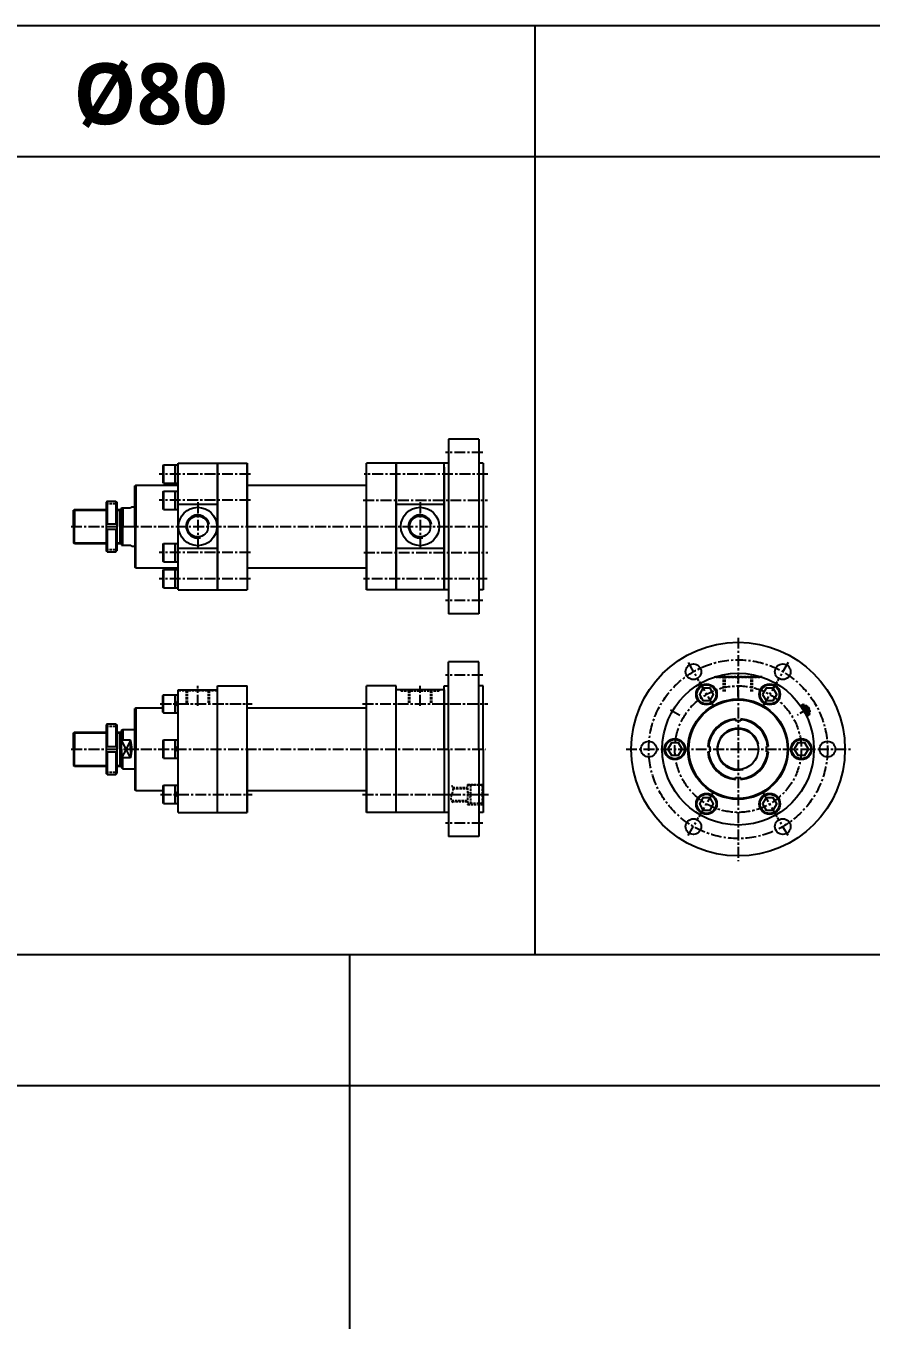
# Model space of a CAD drawing. Extents: x 0 to 8675, y 0 to 2968.
# Drawn here: x 2738 to 3708, y 1484 to 2968 of the extents above; entities that cross this region are included whole.
import ezdxf

# ---------------------------------------------------------------- set-up
doc = ezdxf.new("R2010")
doc.units = 0
doc.header["$LTSCALE"] = 5
doc.header["$MEASUREMENT"] = 0
doc.header["$PDMODE"] = 34
doc.linetypes.add('CENTERX2', pattern=[4, 2.5, -0.5, 0.5, -0.5])
doc.linetypes.add('HIDDENX2', pattern=[0.75, 0.5, -0.25])
doc.layers.get('0').update_dxf_attribs({"linetype": 'CONTINUOUS'})
doc.layers.get('Defpoints').update_dxf_attribs({"linetype": 'CONTINUOUS'})
for name, color, linetype in [('CEN', 1, 'CENTERX2'), ('HID', 2, 'HIDDENX2'), ('ML', 3, 'CONTINUOUS'), ('테두리', 7, 'CONTINUOUS')]:
    doc.layers.add(name, color=color, linetype=linetype)
doc.styles.add('문자', font='romans.shx')

msp = doc.modelspace()

# ---------------------------------------------------------------- linework, layer by layer
for p, q in [((6960.848347812947, 2967.767003144148), (-1.818989403545856e-12, 2967.767003144147)), ((3322.591392201914, 1902.661966327838), (3322.591392201912, 2967.767003144148)), ((6960.848347812951, 2817.767003144148), (-1.818989403545856e-12, 2817.767003144148)), ((8674.518919632561, 1902.661966327838), (0, 1902.661966327838)), ((3109.47592618407, 1902.661966327838), (3109.475926184068, 0)), ((8674.518919632561, 1752.661966327838), (0, 1752.661966327838))]:
    msp.add_line(p, q)
at = {"layer": 'CEN'}
for p, q in [((3262.33053541751, 2478.813973082748), (3219.648398902164, 2478.813973082748)), ((2995.825642863651, 2453.813973082748), (2891.229029249153, 2453.813973082748)), ((3268.241997616184, 2453.813973082748), (3126.253937930656, 2453.813973082748)), ((2995.825642863652, 2423.813973082748), (2891.229029249153, 2423.813973082748)), ((2935.493454729514, 2421.570053692559), (2935.493454729514, 2366.68883119349)), ((3125.26564998182, 2423.813973082748), (3267.866161280259, 2423.813973082748)), ((3190.493454729514, 2421.570053692559), (3190.493454729514, 2366.68883119349)), ((2790.193702533405, 2393.813973082748), (3268.41204079841, 2393.813973082748)), ((2995.825642863651, 2363.813973082748), (2891.229029249153, 2363.813973082748)), ((3126.006864898414, 2363.813973082748), (3268.197456143951, 2363.813973082748)), ((2995.825642863651, 2333.813973082748), (2891.229029249153, 2333.813973082748)), ((3267.579409978911, 2333.813973082748), (3125.512720923996, 2333.813973082748)), ((3262.330535417508, 2308.813973082747), (3219.648398902162, 2308.813973082747)), ((3555.280352327502, 2266.334941379197), (3555.280352327502, 2010.06226646551)), ((3498.030352327502, 2237.67826958691), (3510.030352327502, 2216.893659896083)), ((3612.530352327502, 2237.67826958691), (3600.530352327502, 2216.893659896083)), ((2935.493454729514, 2188.235564337091), (2935.493454729514, 2211.018360853591)), ((3190.493454729514, 2188.235564337091), (3190.493454729514, 2211.018360853591)), ((3262.330535417508, 2223.518360853591), (3219.648398902162, 2223.518360853591)), ((3510.442810101667, 2216.179262075253), (3527.617894553337, 2186.431143180674)), ((3555.280352327502, 2198.886657950905), (3555.280352327502, 2223.518360853591)), ((3600.117894553337, 2216.179262075252), (3582.942810101667, 2186.431143180674)), ((2892.279161769007, 2190.479885080658), (2997.741949150077, 2190.479885080658)), ((2892.792071379377, 2190.479885080658), (2997.741949150077, 2190.479885080658)), ((3124.562878695342, 2190.479885080658), (3268.11710884785, 2190.479885080658)), ((3488.424320030774, 2177.117709097058), (3476.012976935623, 2184.283401374048)), ((3637.032090007311, 2185.717748609748), (3622.832247469338, 2177.519465697999)), ((2790.283025916338, 2138.518360853591), (3265.504851304528, 2138.518360853591)), ((3426.712670870244, 2138.518360853591), (3685.015967742364, 2138.518360853591)), ((2892.792071379377, 2086.556836626525), (2997.741949150077, 2086.556836626525)), ((3124.562878695342, 2086.556836626525), (3268.917982825076, 2086.556836626525)), ((3510.442810101667, 2060.85745963193), (3527.617894553337, 2090.605578526509)), ((3600.117894553337, 2060.85745963193), (3582.942810101667, 2090.605578526509)), ((3262.330535417508, 2053.518360853591), (3219.648398902162, 2053.518360853591)), ((3498.030352327502, 2039.358452120273), (3510.030352327502, 2060.143061811099)), ((3612.530352327502, 2039.358452120273), (3600.530352327502, 2060.143061811099))]:
    msp.add_line(p, q, dxfattribs=at)
for radius in [102.5, 72.5]:
    msp.add_circle((3555.280352327502, 2138.518360853591), radius, dxfattribs=at)
at = {"layer": 'Defpoints', "color": 0, "linetype": 'ByBlock'}
for p in [(3262.993454729516, 2466.313973082748), (3262.993454729514, 2321.313973082747), (3262.993454729514, 2211.01836085359), (2847.993454729514, 2117.018360853591), (3262.993454729514, 2066.018360853591)]:
    msp.add_point(p, dxfattribs=at)
at = {"layer": 'HID'}
for p, q in [((2830.595700745636, 2420.313973082748), (2842.595700745636, 2420.313973082748)), ((2830.595700745636, 2367.313973082748), (2842.595700745636, 2367.313973082748)), ((3529.203542706691, 2221.518360853591), (3581.357161948314, 2221.518360853591)), ((3582.780352327502, 2221.518360853591), (3529.203542706691, 2221.518360853591)), ((3530.280352327502, 2220.518360853591), (3530.280352327502, 2221.518360853591)), ((3580.280352327502, 2220.518360853591), (3530.280352327502, 2220.518360853591)), ((3538.680352327503, 2204.518360853591), (3538.680352327503, 2220.518360853591)), ((3540.280352327502, 2204.518360853591), (3540.280352327502, 2220.518360853591)), ((3570.280352327502, 2204.518360853591), (3570.280352327502, 2220.518360853591)), ((3571.880352327502, 2204.518360853591), (3571.880352327502, 2220.518360853591)), ((3580.280352327502, 2220.518360853591), (3580.280352327502, 2221.518360853591)), ((2913.493454729514, 2206.518360853591), (2913.493454729514, 2205.518360853591)), ((2957.493454729514, 2205.518360853591), (2913.493454729514, 2205.518360853591)), ((2922.243454729514, 2205.518360853591), (2922.243454729514, 2191.518360853591)), ((2923.493454729514, 2205.518360853591), (2923.493454729514, 2191.518360853591)), ((2947.493454729514, 2205.518360853591), (2947.493454729514, 2191.518360853591)), ((2948.743454729514, 2205.518360853591), (2948.743454729514, 2191.518360853591)), ((2957.493454729514, 2206.518360853591), (2957.493454729514, 2205.518360853591)), ((2957.493454729514, 2206.518360853591), (2957.493454729514, 2205.518360853591)), ((3168.493454729514, 2206.518360853591), (3168.493454729514, 2205.518360853591)), ((3168.493454729514, 2206.518360853591), (3168.493454729514, 2205.518360853591)), ((3168.493454729514, 2205.518360853591), (3212.493454729514, 2205.518360853591)), ((3177.243454729514, 2205.518360853591), (3177.243454729514, 2191.518360853591)), ((3178.493454729514, 2205.518360853591), (3178.493454729514, 2191.518360853591)), ((3202.493454729514, 2205.518360853591), (3202.493454729514, 2191.518360853591)), ((3203.743454729514, 2205.518360853591), (3203.743454729514, 2191.518360853591)), ((3212.493454729514, 2206.518360853591), (3212.493454729514, 2205.518360853591)), ((3212.493454729514, 2206.518360853591), (3212.493454729514, 2205.518360853591)), ((2830.595700745636, 2165.018360853591), (2842.595700745636, 2165.018360853591)), ((2830.595700745636, 2112.018360853591), (2842.595700745636, 2112.018360853591)), ((3228.055931167404, 2094.556836626525), (3244.993454729514, 2094.556836626525)), ((3228.304810851379, 2093.556836626525), (3244.993454729514, 2093.556836626525)), ((3244.993454729514, 2098.056836626525), (3244.993454729514, 2075.056836626525)), ((3244.993454729514, 2098.056836626525), (3262.993454729514, 2098.056836626525)), ((3261.693454729515, 2097.056836626525), (3244.993454729514, 2097.056836626525)), ((3248.493454729514, 2097.056836626525), (3248.493454729514, 2076.056836626525)), ((3261.693454729515, 2097.056836626525), (3261.693454729515, 2076.056836626525)), ((3262.493454729514, 2096.256836626525), (3261.693454729515, 2097.056836626525)), ((3262.493454729514, 2096.256836626525), (3262.493454729514, 2076.856836626525)), ((3226.87186288179, 2079.556836626525), (3244.993454729514, 2079.556836626525)), ((3227.385753134002, 2078.556836626525), (3244.993454729514, 2078.556836626525)), ((3244.993454729514, 2090.168046794099), (3248.493454729514, 2085.785565945731)), ((3244.993454729514, 2087.531848930991), (3248.493454729514, 2083.149368082623)), ((3261.693454729515, 2076.056836626525), (3244.993454729514, 2076.056836626525)), ((3244.993454729514, 2075.056836626525), (3262.993454729514, 2075.056836626525)), ((3261.693454729515, 2076.056836626525), (3262.493454729514, 2076.856836626525))]:
    msp.add_line(p, q, dxfattribs=at)
msp.add_spline([(3228.397988122482, 2076.856023395334), (3226.13895765937, 2082.06610850506), (3228.484874839194, 2091.70477002774), (3227.355357190494, 2096.654351195032)], degree=3, dxfattribs=at)
at = {"layer": 'ML'}
for p, q in [((3222.993454729514, 2493.813973082749), (3222.993454729514, 2293.813973082747)), ((3257.993454729516, 2493.813973082748), (3222.993454729516, 2493.813973082748)), ((3257.993454729512, 2493.813973082748), (3257.993454729514, 2293.813973082747)), ((2895.493454729514, 2463.513973082748), (2896.293454729514, 2464.313973082748)), ((2895.493454729514, 2463.513973082748), (2895.493454729514, 2444.113973082748)), ((2896.293454729514, 2464.313973082748), (2896.293454729514, 2443.313973082748)), ((2896.293454729514, 2464.313973082748), (2912.993454729514, 2464.313973082748)), ((2909.493454729514, 2464.313973082748), (2909.493454729514, 2443.313973082748)), ((2909.493454729514, 2443.313973082748), (2909.493454729514, 2464.313973082748)), ((2912.993454729514, 2393.813973082748), (2912.993454729514, 2466.313973082748)), ((2912.993454729514, 2393.813973082748), (2912.993454729514, 2466.313973082748)), ((2912.993454729514, 2466.313973082748), (2991.993454729514, 2466.313973082748)), ((2912.993454729514, 2321.313973082748), (2912.993454729514, 2466.313973082748)), ((2912.993454729514, 2323.313973082748), (2912.993454729514, 2464.313973082748)), ((2957.993454729514, 2321.313973082748), (2957.993454729514, 2466.313973082748)), ((2957.993454729514, 2466.313973082748), (2957.993454729514, 2321.313973082747)), ((2991.993454729514, 2393.813973082748), (2991.993454729514, 2466.313973082748)), ((2991.993454729514, 2466.313973082748), (2991.993454729514, 2321.313973082748)), ((3128.993454729514, 2393.813973082748), (3128.993454729514, 2466.313973082748)), ((3217.993454729514, 2466.313973082748), (3128.993454729514, 2466.313973082748)), ((3128.993454729514, 2393.813973082748), (3128.993454729514, 2466.313973082748)), ((3128.993454729514, 2321.313973082748), (3128.993454729514, 2466.313973082748)), ((3162.993454729514, 2321.313973082748), (3162.993454729514, 2466.313973082748)), ((3162.993454729514, 2321.313973082747), (3162.993454729514, 2466.313973082748)), ((3162.993454729514, 2466.313973082748), (3162.993454729514, 2321.313973082748)), ((3162.993454729514, 2321.313973082748), (3162.993454729514, 2466.313973082748)), ((3217.993454729514, 2321.313973082748), (3217.993454729514, 2466.313973082748)), ((3222.993454729516, 2466.313973082748), (3217.993454729514, 2466.313973082748)), ((3262.993454729516, 2466.313973082748), (3257.993454729516, 2466.313973082748)), ((3262.993454729514, 2466.313973082748), (3262.993454729514, 2321.313973082747)), ((3217.993454729514, 2461.813973082748), (3217.993454729514, 2321.313973082748)), ((2864.493454729514, 2441.313973082748), (2863.493454729514, 2440.313973082748)), ((2863.493454729514, 2393.813973082748), (2863.493454729514, 2440.313973082748)), ((2864.493454729514, 2441.313973082748), (2864.493454729514, 2393.813973082748)), ((2864.493454729514, 2441.313973082748), (2912.993454729514, 2441.313973082748)), ((2896.293454729514, 2443.313973082748), (2895.493454729514, 2444.113973082748)), ((2895.493454729514, 2433.513973082748), (2896.293454729514, 2434.313973082748)), ((2896.293454729514, 2443.313973082748), (2912.993454729514, 2443.313973082748)), ((2896.293454729514, 2434.313973082748), (2896.293454729514, 2413.313973082748)), ((2896.293454729514, 2434.313973082748), (2912.993454729514, 2434.313973082748)), ((2909.493454729514, 2434.313973082748), (2909.493454729514, 2413.313973082748)), ((2909.493454729514, 2413.313973082748), (2909.493454729514, 2434.313973082748)), ((2991.993454729514, 2441.313973082748), (3128.993454729514, 2441.313973082748)), ((2831.595700745636, 2422.813973082748), (2830.595700745636, 2421.813973082748)), ((2830.595700745636, 2421.813973082748), (2830.595700745636, 2365.813973082748)), ((2831.595700745636, 2422.813973082748), (2831.595700745636, 2396.813973082748)), ((2831.595700745636, 2422.813973082748), (2841.595700745636, 2422.813973082748)), ((2841.595700745636, 2422.813973082748), (2841.595700745636, 2396.813973082748)), ((2841.595700745636, 2422.813973082748), (2842.595700745636, 2421.813973082748)), ((2842.595700745636, 2421.813973082748), (2842.595700745636, 2365.813973082748)), ((2895.493454729514, 2433.513973082748), (2895.493454729514, 2414.113973082748)), ((2957.993454729514, 2418.958555004108), (2912.993454729514, 2418.958555004108)), ((3217.993454729514, 2418.958555004108), (3162.993454729514, 2418.958555004108)), ((2793.974797955359, 2413.313973082748), (2792.993454729514, 2412.563973082748)), ((2792.993454729514, 2393.813973082748), (2792.993454729514, 2412.563973082748)), ((2793.974797955359, 2413.313973082748), (2830.595700745636, 2413.313973082748)), ((2793.974797955359, 2413.313973082748), (2793.974797955359, 2393.813973082748)), ((2795.086395802071, 2413.313973082748), (2811.78639580207, 2413.313973082748)), ((2842.595700745636, 2413.313973082748), (2847.993454729514, 2413.313973082748)), ((2845.993454729514, 2393.813973082748), (2845.993454729514, 2413.313973082748)), ((2847.993454729514, 2393.813973082748), (2847.993454729514, 2415.313973082748)), ((2847.993454729514, 2415.313973082748), (2858.468857202413, 2415.313973082748)), ((2849.493454729514, 2415.313973082748), (2849.493454729514, 2393.813973082748)), ((2859.993454729514, 2416.313973082748), (2858.468857202413, 2415.313973082748)), ((2859.993454729514, 2416.313973082748), (2863.493454729514, 2416.313973082748)), ((2896.293454729514, 2413.313973082748), (2895.493454729514, 2414.113973082748)), ((2896.293454729514, 2413.313973082748), (2912.993454729514, 2413.313973082748)), ((2792.993454729514, 2393.813973082748), (2792.993454729514, 2375.063973082748)), ((2793.974797955359, 2374.313973082748), (2793.974797955359, 2393.813973082748)), ((2830.595700745636, 2396.813973082748), (2842.595700745636, 2396.813973082748)), ((2830.595700745636, 2390.813973082748), (2842.595700745636, 2390.813973082748)), ((2831.595700745636, 2390.813973082748), (2831.595700745636, 2364.813973082748)), ((2841.595700745636, 2390.813973082748), (2841.595700745636, 2364.813973082748)), ((2845.993454729514, 2393.813973082748), (2845.993454729514, 2374.313973082748)), ((2847.993454729514, 2393.813973082748), (2847.993454729514, 2372.313973082748)), ((2849.493454729514, 2372.313973082748), (2849.493454729514, 2393.813973082748)), ((2863.493454729514, 2393.813973082748), (2863.493454729514, 2347.313973082748)), ((2864.493454729514, 2346.313973082748), (2864.493454729514, 2393.813973082748)), ((2991.993454729514, 2393.813973082748), (2991.993454729514, 2321.313973082748)), ((2991.993454729514, 2393.813973082748), (2991.993454729514, 2321.313973082748)), ((3128.993454729514, 2393.813973082748), (3128.993454729514, 2321.313973082747)), ((3128.993454729514, 2393.813973082748), (3128.993454729514, 2321.313973082747)), ((3128.993454729514, 2393.813973082748), (3128.993454729514, 2321.313973082747)), ((3217.993454729514, 2393.813973082747), (3217.993454729514, 2321.313973082747)), ((3217.993454729514, 2393.813973082747), (3217.993454729514, 2321.313973082747)), ((3217.993454729514, 2393.813973082747), (3217.993454729514, 2321.313973082747)), ((3217.993454729514, 2393.813973082747), (3217.993454729514, 2321.313973082747)), ((3217.993454729514, 2393.813973082748), (3217.993454729514, 2321.313973082748)), ((2793.974797955359, 2374.313973082748), (2792.993454729514, 2375.063973082748)), ((2793.974797955359, 2374.313973082748), (2830.595700745636, 2374.313973082748)), ((2795.086395802071, 2374.313973082748), (2811.78639580207, 2374.313973082748)), ((2842.595700745636, 2374.313973082748), (2847.993454729514, 2374.313973082748)), ((2895.493454729514, 2373.513973082748), (2896.293454729514, 2374.313973082748)), ((2896.293454729514, 2374.313973082748), (2896.293454729514, 2353.313973082748)), ((2896.293454729514, 2374.313973082748), (2912.993454729514, 2374.313973082748)), ((2909.493454729514, 2374.313973082748), (2909.493454729514, 2353.313973082748)), ((2909.493454729514, 2353.313973082748), (2909.493454729514, 2374.313973082748)), ((2831.595700745636, 2364.813973082748), (2830.595700745636, 2365.813973082748)), ((2831.595700745636, 2364.813973082748), (2841.595700745636, 2364.813973082748)), ((2841.595700745636, 2364.813973082748), (2842.595700745636, 2365.813973082748)), ((2847.993454729514, 2372.313973082748), (2858.468857202413, 2372.313973082748)), ((2859.993454729514, 2371.313973082748), (2858.468857202413, 2372.313973082748)), ((2859.993454729514, 2371.313973082748), (2863.493454729514, 2371.313973082748)), ((2895.493454729514, 2373.513973082748), (2895.493454729514, 2354.113973082748)), ((2957.993454729514, 2368.669391161388), (2912.993454729514, 2368.669391161388)), ((3217.993454729514, 2368.669391161388), (3162.993454729514, 2368.669391161388)), ((2864.493454729514, 2346.313973082748), (2863.493454729514, 2347.313973082748)), ((2864.493454729514, 2346.313973082748), (2912.993454729514, 2346.313973082748)), ((2896.293454729514, 2353.313973082748), (2895.493454729514, 2354.113973082748)), ((2896.293454729514, 2353.313973082748), (2912.993454729514, 2353.313973082748)), ((2991.993454729514, 2346.313973082748), (3128.993454729514, 2346.313973082748)), ((2895.493454729514, 2343.513973082748), (2896.293454729514, 2344.313973082748)), ((2895.493454729514, 2343.513973082748), (2895.493454729514, 2324.113973082748)), ((2896.293454729514, 2344.313973082748), (2896.293454729514, 2323.313973082748)), ((2896.293454729514, 2344.313973082748), (2912.993454729514, 2344.313973082748)), ((2909.493454729514, 2323.313973082748), (2909.493454729514, 2344.313973082748)), ((2909.493454729514, 2344.313973082748), (2909.493454729514, 2323.313973082748)), ((2896.293454729514, 2323.313973082748), (2895.493454729514, 2324.113973082748)), ((2896.293454729514, 2323.313973082748), (2912.993454729514, 2323.313973082748)), ((2912.993454729514, 2321.313973082748), (2991.993454729514, 2321.313973082748)), ((3217.993454729514, 2321.313973082748), (3128.993454729514, 2321.313973082748)), ((3222.993454729514, 2321.313973082747), (3217.993454729514, 2321.313973082747)), ((3262.993454729514, 2321.313973082747), (3257.993454729514, 2321.313973082747)), ((3257.993454729514, 2293.813973082747), (3222.993454729514, 2293.813973082747)), ((3257.993454729514, 2238.518360853591), (3222.993454729514, 2238.518360853591)), ((3222.993454729514, 2138.518360853591), (3222.993454729514, 2238.518360853591)), ((3257.993454729514, 2138.518360853591), (3257.993454729514, 2238.518360853591)), ((2957.993454729514, 2211.018360853591), (2991.993454729514, 2211.018360853591)), ((2957.993454729514, 2066.018360853591), (2957.993454729514, 2211.018360853591)), ((2991.993454729514, 2138.518360853591), (2991.993454729514, 2211.018360853591)), ((2991.993454729514, 2066.018360853591), (2991.993454729514, 2211.018360853591)), ((3128.993454729514, 2138.518360853591), (3128.993454729514, 2211.018360853591)), ((3162.993454729514, 2211.018360853591), (3128.993454729514, 2211.018360853591)), ((3128.993454729514, 2066.018360853591), (3128.993454729514, 2211.018360853591)), ((3162.993454729514, 2066.018360853591), (3162.993454729514, 2211.018360853591)), ((3162.993454729514, 2066.018360853591), (3162.993454729514, 2211.018360853591)), ((3217.993454729514, 2138.518360853591), (3217.993454729514, 2211.018360853591)), ((3217.993454729514, 2138.518360853591), (3217.993454729514, 2211.018360853591)), ((3217.993454729514, 2211.018360853591), (3222.993454729514, 2211.018360853591)), ((3262.993454729514, 2211.01836085359), (3257.993454729514, 2211.01836085359)), ((3262.993454729514, 2138.518360853591), (3262.993454729514, 2211.018360853591)), ((3527.780352327503, 2221.518360853591), (3582.780352327503, 2221.518360853591)), ((2896.293454729514, 2200.979885080658), (2895.493454729514, 2200.179885080658)), ((2895.493454729514, 2180.779885080658), (2895.493454729514, 2200.179885080658)), ((2896.293454729514, 2179.979885080658), (2896.293454729514, 2200.979885080658)), ((2896.293454729514, 2200.979885080658), (2912.993454729514, 2200.979885080658)), ((2909.493454729514, 2200.979885080658), (2909.493454729514, 2179.979885080658)), ((2909.493454729514, 2179.979885080658), (2909.493454729514, 2200.979885080658)), ((2912.993454729514, 2138.518360853591), (2912.993454729514, 2206.518360853591)), ((2912.993454729514, 2206.518360853591), (2957.993454729514, 2206.518360853591)), ((2912.993454729514, 2138.518360853591), (2912.993454729514, 2206.518360853591)), ((2912.993454729514, 2066.018360853591), (2912.993454729514, 2206.518360853591)), ((3217.993454729514, 2206.518360853591), (3162.993454729514, 2206.518360853591)), ((3217.993454729514, 2138.518360853591), (3217.993454729514, 2206.518360853591)), ((3217.993454729514, 2206.518360853591), (3217.993454729514, 2066.018360853591)), ((2864.493454729514, 2186.018360853591), (2863.493454729514, 2185.018360853591)), ((2863.493454729514, 2138.518360853591), (2863.493454729514, 2185.018360853591)), ((2864.493454729514, 2186.018360853591), (2895.493454729514, 2186.018360853591)), ((2864.493454729514, 2186.018360853591), (2864.493454729514, 2138.518360853591)), ((2912.993454729514, 2194.091095248231), (2909.493454729514, 2189.708614399864)), ((2912.993454729514, 2191.454897385123), (2909.493454729514, 2187.072416536756)), ((2991.993454729514, 2186.018360853591), (3128.993454729514, 2186.018360853591)), ((3629.789642931313, 2189.562584941865), (3626.908227888418, 2187.898999191202)), ((3629.722638668101, 2189.580538680083), (3627.124562456749, 2188.080538680083)), ((3631.088664071885, 2189.214513276298), (3629.722638668101, 2189.580538680083)), ((3633.675051512862, 2184.734758820468), (3630.210949897724, 2182.734758820468)), ((3634.50227663091, 2183.301962886714), (3631.038175015772, 2181.301962886714)), ((3631.088664071887, 2189.214513276298), (3637.088664071887, 2178.822208430885)), ((3633.387702177562, 2188.232462468729), (3632.088664071887, 2187.482462468729)), ((3637.387702177562, 2181.304259238454), (3633.387702177562, 2188.232462468729)), ((3634.070714879455, 2188.049449766837), (3633.387702177562, 2188.232462468729)), ((3634.070714879455, 2188.049449766837), (3637.570714879455, 2181.987271940346)), ((3637.570714879455, 2181.987271940346), (3637.387702177562, 2181.304259238454)), ((2831.595700745636, 2167.518360853591), (2830.595700745636, 2166.518360853591)), ((2830.595700745636, 2166.518360853591), (2830.595700745636, 2110.518360853592)), ((2831.595700745636, 2167.518360853591), (2841.595700745636, 2167.518360853591)), ((2831.595700745636, 2167.518360853591), (2831.595700745636, 2141.518360853591)), ((2841.595700745636, 2167.518360853591), (2842.595700745636, 2166.518360853591)), ((2841.595700745636, 2167.518360853591), (2841.595700745636, 2141.518360853591)), ((2842.595700745636, 2166.518360853591), (2842.595700745636, 2110.518360853592)), ((2895.493454729514, 2180.779885080658), (2896.293454729514, 2179.979885080658)), ((2896.293454729514, 2179.979885080658), (2912.993454729514, 2179.979885080658)), ((3552.280352327502, 2173.389552401917), (3552.280352327502, 2171.018360853591)), ((3558.280352327502, 2171.018360853591), (3552.280352327502, 2171.018360853591)), ((3558.280352327503, 2173.389552401917), (3558.280352327503, 2171.018360853591)), ((3636.722638668101, 2177.4561830271), (3633.880285749578, 2175.815149804458)), ((3636.740592406319, 2177.523187290312), (3634.100037194252, 2175.998662027815)), ((3637.387702177562, 2181.304259238454), (3636.088664071887, 2180.554259238454)), ((3637.088664071887, 2178.822208430885), (3636.722638668101, 2177.4561830271)), ((2793.974797955359, 2158.018360853591), (2792.993454729514, 2157.268360853591)), ((2792.993454729514, 2138.518360853591), (2792.993454729514, 2157.268360853591)), ((2793.974797955359, 2158.018360853591), (2830.595700745636, 2158.018360853591)), ((2793.974797955359, 2158.018360853591), (2793.974797955359, 2138.518360853591)), ((2842.595700745636, 2158.018360853591), (2847.993454729514, 2158.018360853591)), ((2845.993454729514, 2138.518360853591), (2845.993454729514, 2158.018360853591)), ((2847.993454729514, 2160.018360853591), (2849.493454729514, 2161.018360853591)), ((2847.993454729514, 2138.518360853591), (2847.993454729514, 2160.018360853591)), ((2849.493454729514, 2161.018360853591), (2863.493454729514, 2161.018360853591)), ((2849.493454729514, 2161.018360853591), (2849.493454729514, 2148.635190422671)), ((2792.993454729514, 2138.518360853591), (2792.993454729514, 2119.768360853591)), ((2793.974797955359, 2119.018360853591), (2793.974797955359, 2138.518360853591)), ((2830.595700745636, 2141.518360853591), (2842.595700745636, 2141.518360853591)), ((2845.993454729514, 2138.518360853591), (2845.993454729514, 2119.018360853591)), ((2858.468857202413, 2148.635190422671), (2847.993454729514, 2148.635190422671)), ((2847.993454729514, 2138.518360853591), (2847.993454729514, 2117.018360853591)), ((2858.468857202413, 2138.518360853591), (2858.468857202413, 2148.635190422671)), ((2858.468857202413, 2138.518360853591), (2858.468857202413, 2128.401531284512)), ((2863.493454729514, 2138.518360853591), (2863.493454729514, 2092.018360853591)), ((2864.493454729514, 2091.018360853591), (2864.493454729514, 2138.518360853591)), ((2895.493454729514, 2148.218360853591), (2896.293454729514, 2149.018360853591)), ((2895.493454729514, 2148.218360853591), (2895.493454729514, 2128.818360853591)), ((2896.293454729514, 2149.018360853591), (2896.293454729514, 2128.018360853591)), ((2896.293454729514, 2149.018360853591), (2912.993454729514, 2149.018360853591)), ((2909.493454729514, 2128.018360853591), (2909.493454729514, 2149.018360853591)), ((2909.493454729514, 2149.018360853591), (2909.493454729514, 2128.018360853591)), ((2912.993454729514, 2142.129571021165), (2909.493454729514, 2137.747090172797)), ((2912.993454729514, 2139.493373158057), (2909.493454729514, 2135.110892309689)), ((2991.993454729514, 2138.518360853591), (2991.993454729514, 2066.018360853591)), ((3128.993454729514, 2138.518360853591), (3128.993454729514, 2066.018360853591)), ((3217.993454729514, 2138.518360853591), (3217.993454729514, 2066.01836085359)), ((3217.993454729514, 2138.518360853591), (3217.993454729514, 2066.01836085359)), ((3217.993454729514, 2138.518360853591), (3217.993454729514, 2066.01836085359)), ((3217.993454729514, 2138.518360853591), (3217.993454729514, 2066.018360853591)), ((3217.993454729514, 2138.518360853591), (3217.993454729514, 2066.018360853591)), ((3222.993454729514, 2138.518360853591), (3222.993454729514, 2038.518360853591)), ((3257.993454729514, 2138.518360853591), (3257.993454729514, 2038.518360853591)), ((3262.993454729514, 2138.518360853591), (3262.993454729514, 2066.018360853591)), ((3520.409160779176, 2141.518360853591), (3522.780352327502, 2141.518360853591)), ((3522.780352327502, 2141.518360853591), (3522.780352327502, 2135.518360853591)), ((3590.151543875827, 2141.518360853591), (3587.780352327503, 2141.518360853591)), ((3587.780352327502, 2135.518360853591), (3587.780352327502, 2141.518360853591)), ((2830.595700745636, 2135.518360853591), (2842.595700745636, 2135.518360853591)), ((2831.595700745636, 2135.518360853591), (2831.595700745636, 2109.518360853591)), ((2841.595700745636, 2135.518360853591), (2841.595700745636, 2109.518360853592)), ((2858.468857202413, 2128.401531284512), (2847.993454729514, 2128.401531284512)), ((2849.493454729514, 2116.018360853591), (2849.493454729514, 2128.401531284512)), ((2896.293454729514, 2128.018360853591), (2895.493454729514, 2128.818360853591)), ((2896.293454729514, 2128.018360853591), (2912.993454729514, 2128.018360853591)), ((3520.409160779176, 2135.518360853591), (3522.780352327502, 2135.518360853591)), ((3590.151543875827, 2135.518360853591), (3587.780352327502, 2135.518360853591)), ((2793.974797955359, 2119.018360853591), (2792.993454729514, 2119.768360853591)), ((2793.974797955359, 2119.018360853591), (2830.595700745636, 2119.018360853591)), ((2831.595700745636, 2109.518360853591), (2830.595700745636, 2110.518360853591)), ((2831.595700745636, 2109.518360853591), (2841.595700745636, 2109.518360853591)), ((2841.595700745636, 2109.518360853592), (2842.595700745636, 2110.518360853592)), ((2842.595700745636, 2119.018360853591), (2847.993454729514, 2119.018360853591)), ((2847.993454729514, 2117.018360853591), (2849.493454729514, 2116.018360853591)), ((2849.493454729514, 2116.018360853591), (2863.493454729514, 2116.018360853591)), ((2895.493454729514, 2096.256836626525), (2896.293454729514, 2097.056836626525)), ((2895.493454729514, 2096.256836626525), (2895.493454729514, 2076.856836626524)), ((2896.293454729514, 2097.056836626525), (2896.293454729514, 2076.056836626525)), ((2896.293454729514, 2097.056836626525), (2912.993454729514, 2097.056836626525)), ((2909.493454729514, 2097.056836626525), (2909.493454729514, 2076.056836626525)), ((2909.493454729514, 2076.056836626525), (2909.493454729514, 2097.056836626525)), ((3262.993454729514, 2098.056836626525), (3262.993454729514, 2075.056836626525)), ((3552.280352327502, 2103.647169305266), (3552.280352327502, 2106.018360853591)), ((3552.280352327502, 2106.018360853591), (3558.280352327502, 2106.018360853591)), ((3558.280352327502, 2103.647169305266), (3558.280352327502, 2106.018360853591)), ((2864.493454729514, 2091.018360853591), (2863.493454729514, 2092.018360853591)), ((2864.493454729514, 2091.018360853591), (2895.493454729514, 2091.018360853591)), ((2912.993454729514, 2090.168046794099), (2909.493454729514, 2085.785565945731)), ((2912.993454729514, 2087.531848930991), (2909.493454729514, 2083.149368082623)), ((2991.993454729514, 2091.018360853591), (3128.993454729514, 2091.018360853591)), ((2896.293454729514, 2076.056836626525), (2895.493454729514, 2076.856836626524)), ((2896.293454729514, 2076.056836626525), (2912.993454729514, 2076.056836626525)), ((2912.993454729514, 2066.018360853591), (2991.993454729514, 2066.018360853591)), ((3217.993454729514, 2066.018360853591), (3128.993454729514, 2066.018360853591)), ((3222.993454729514, 2066.018360853591), (3217.993454729514, 2066.018360853591)), ((3262.993454729514, 2066.018360853591), (3257.993454729514, 2066.018360853591)), ((3257.993454729514, 2038.518360853591), (3222.993454729514, 2038.518360853591))]:
    msp.add_line(p, q, dxfattribs=at)
for points in [[(3514.955352327503, 2208.363309668806), (3510.880352327502, 2201.305202627963), (3514.955352327503, 2194.24709558712), (3523.105352327502, 2194.24709558712), (3527.180352327503, 2201.305202627963), (3523.105352327502, 2208.363309668806)], [(3595.605352327502, 2208.363309668806), (3587.455352327503, 2208.363309668806), (3583.380352327502, 2201.305202627963), (3587.455352327503, 2194.24709558712), (3595.605352327502, 2194.24709558712), (3599.680352327503, 2201.305202627963)], [(3474.630352327502, 2138.518360853591), (3478.705352327503, 2131.460253812748), (3486.855352327502, 2131.460253812748), (3490.930352327503, 2138.518360853591), (3486.855352327502, 2145.576467894435), (3478.705352327503, 2145.576467894435)], [(3635.930352327503, 2138.518360853591), (3631.855352327502, 2145.576467894435), (3623.705352327503, 2145.576467894435), (3619.630352327502, 2138.518360853591), (3623.705352327503, 2131.460253812748), (3631.855352327502, 2131.460253812748)], [(3514.955352327503, 2068.673412038376), (3523.105352327502, 2068.673412038376), (3527.180352327503, 2075.73151907922), (3523.105352327502, 2082.789626120063), (3514.955352327503, 2082.789626120063), (3510.880352327502, 2075.73151907922)], [(3595.605352327502, 2068.673412038376), (3599.680352327503, 2075.73151907922), (3595.605352327502, 2082.789626120063), (3587.455352327503, 2082.789626120063), (3583.380352327502, 2075.73151907922), (3587.455352327503, 2068.673412038376)]]:
    msp.add_lwpolyline(points, close=True, dxfattribs=at)
for centre, radius in [((2935.493454729514, 2393.813973082748), 22), ((2935.493454729514, 2393.813973082748), 12), ((3190.493454729514, 2393.813973082748), 22), ((3190.493454729514, 2393.813973082748), 12), ((3555.280352327502, 2138.518360853591), 122.5000000000001), ((3504.030352327502, 2227.285964741496), 9), ((3606.530352327502, 2227.285964741496), 9), ((3555.280352327502, 2138.518360853591), 87), ((3519.030352327503, 2201.305202627963), 12), ((3519.030352327503, 2201.305202627963), 11), ((3591.530352327502, 2201.305202627963), 12), ((3591.530352327502, 2201.305202627963), 11), ((3555.280352327502, 2138.518360853591), 57.5), ((3555.280352327502, 2138.518360853591), 56.5), ((3555.280352327502, 2138.518360853591), 23.25), ((3452.780352327502, 2138.518360853591), 9), ((3482.780352327502, 2138.518360853591), 12), ((3482.780352327502, 2138.518360853591), 11), ((3627.780352327502, 2138.518360853591), 12), ((3627.780352327502, 2138.518360853591), 11), ((3657.780352327502, 2138.518360853591), 9), ((3519.030352327502, 2075.73151907922), 12), ((3519.030352327502, 2075.73151907922), 11), ((3591.530352327502, 2075.73151907922), 12), ((3591.530352327502, 2075.73151907922), 11), ((3504.030352327502, 2049.750756965686), 9), ((3606.530352327502, 2049.750756965686), 9)]:
    msp.add_circle(centre, radius, dxfattribs=at)
for centre, radius, start, end in [((3555.280352327502, 2138.518360853591), 35, 94.91710033556214, 175.0828996644661), ((3555.280352327502, 2138.518360853591), 34, 95.0620929642544, 174.9379070357242), ((3555.280352327502, 2138.518360853591), 35, 4.917100335533949, 85.08289966443785), ((3555.280352327502, 2138.518360853591), 34, 5.062092964275759, 84.93790703574561), ((2825.664841345082, 2138.518360853591), 34.32861338443249, 0, 17.13987590884739), ((2825.664841345082, 2138.518360853591), 34.32861338443249, 342.8601240911526, 0), ((3555.280352327502, 2138.518360853591), 35, 184.9171003355339, 265.0828996644378), ((3555.280352327502, 2138.518360853591), 34, 185.0620929642757, 264.9379070357456), ((3555.280352327502, 2138.518360853591), 34, 275.0620929642544, 354.9379070357243), ((3555.280352327502, 2138.518360853591), 35, 274.9171003355622, 355.0828996644661)]:
    msp.add_arc(centre, radius, start, end, dxfattribs=at)
at = {"layer": '테두리'}
for p, q in [((2792.993454729514, 2412.563973082748), (2830.595700745636, 2412.563973082748)), ((2842.595700745636, 2412.563973082748), (2845.993454729514, 2412.563973082748)), ((2845.993454729514, 2412.563973082748), (2847.275501973194, 2413.313973082748)), ((2792.993454729514, 2375.063973082748), (2830.595700745636, 2375.063973082748)), ((2842.595700745636, 2375.063973082748), (2845.993454729514, 2375.063973082748)), ((2845.993454729514, 2375.063973082748), (2847.275501973194, 2374.313973082748)), ((3633.675051512862, 2184.734758820468), (3627.149087719246, 2188.038059679367)), ((3630.551534165981, 2189.358436800816), (3630.210949897724, 2182.734758820468)), ((3634.070714879455, 2188.049449766837), (3632.338664071887, 2187.049449766837)), ((3634.50227663091, 2183.301962886714), (3634.100037194252, 2175.998662027815)), ((3637.570714879455, 2181.987271940346), (3635.838664071887, 2180.987271940346)), ((3636.944740547367, 2178.28507852498), (3631.038175015772, 2181.301962886714)), ((2792.993454729514, 2157.268360853591), (2830.595700745636, 2157.268360853591)), ((2842.595700745636, 2157.268360853591), (2845.993454729514, 2157.268360853591)), ((2845.993454729514, 2157.268360853591), (2847.275501973194, 2158.018360853591)), ((2853.231155965963, 2138.518360853592), (2847.993454729514, 2148.635190422671)), ((2853.231155965963, 2138.518360853591), (2847.993454729514, 2128.401531284512)), ((2858.468857202413, 2148.635190422671), (2853.231155965963, 2138.518360853591)), ((2858.468857202413, 2128.401531284512), (2853.231155965963, 2138.518360853591)), ((2792.993454729514, 2119.768360853591), (2830.595700745636, 2119.768360853591)), ((2842.595700745636, 2119.768360853591), (2845.993454729514, 2119.768360853591)), ((2845.993454729514, 2119.768360853591), (2847.275501973194, 2119.018360853591))]:
    msp.add_line(p, q, dxfattribs=at)
for centre, radius, start, end in [((2935.493454729514, 2393.813973082748), 13.25, 9.636306989462053, 283.2121248996083), ((3190.493454729514, 2393.813973082748), 13.25, 9.636306989462053, 283.2121248996083), ((3555.280352327502, 2138.518360853591), 24, 13.75299873821569, 284.195079102771)]:
    msp.add_arc(centre, radius, start, end, dxfattribs=at)

# ---------------------------------------------------------------- texts
at = {"insert": (2792.944086596925, 2924.898334263982), "char_height": 70, "attachment_point": 1, "style": '문자'}
msp.add_mtext_dynamic_manual_height_columns('{\\fMalgun Gothic|b1|i0|c129|p50;%%C80}', width=124.5326448316191, gutter_width=16, heights=[-75.56385869565219], dxfattribs=at)

doc.saveas('drawing.dxf')
